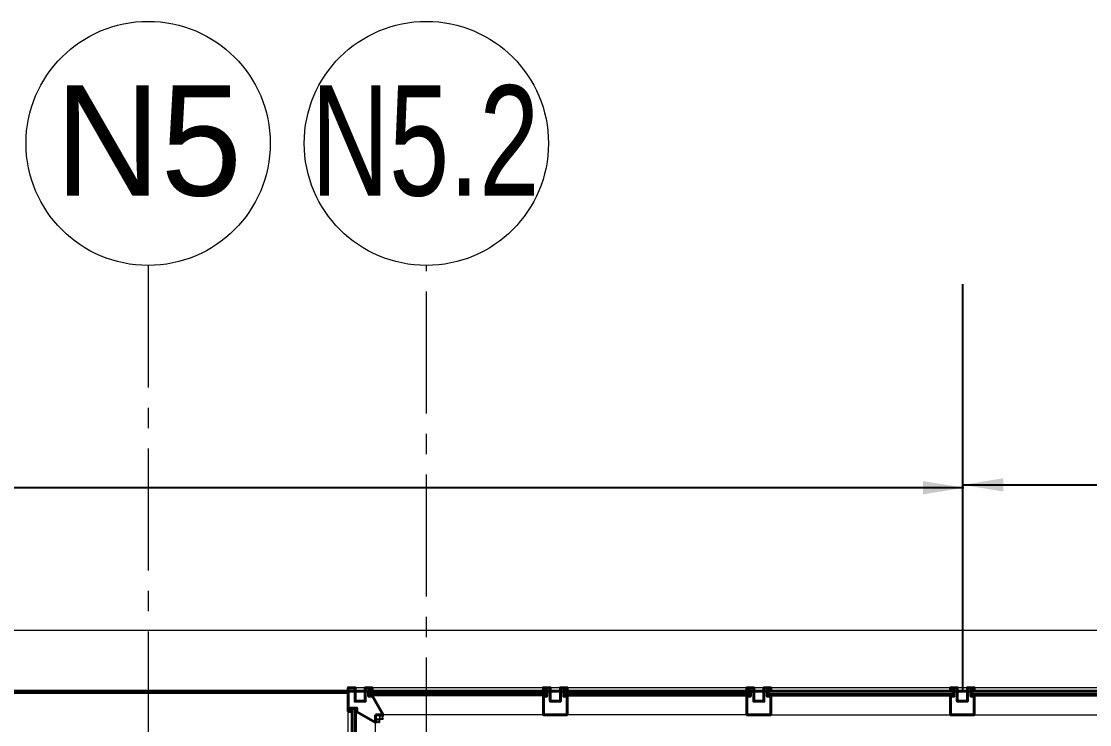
# Model space of a CAD drawing. Header units: inches. Extents: x -26012 to 27, y -11337 to 2082.
# Drawn here: x -23978.4 to -23663.5, y 1532.2 to 1739.7 of the extents above; entities that cross this region are included whole.
import ezdxf

# ---------------------------------------------------------------- set-up
doc = ezdxf.new("R2010")
doc.units = ezdxf.units.IN
doc.header["$LTSCALE"] = 48
doc.header["$MEASUREMENT"] = 0
doc.linetypes.add('A_Column Grid$0$CENTER2', pattern=[1.125, 0.75, -0.125, 0.125, -0.125])
for name, color, linetype in [('A106$0$A-CLNG-RAIL', 8, 'Continuous'), ('A106$0$A-FLOR-AWNG', 8, 'Continuous'), ('A106$0$A-GLAZ', 8, 'Continuous'), ('A106$0$A-GLAZ-ABOVE', 8, 'Continuous'), ('A106$0$A-GLAZ-CRNA', 8, 'Continuous'), ('A106$0$A-GLAZ-FULL', 8, 'Continuous'), ('A106$0$C-PROP', 8, 'Continuous'), ('A_Column Grid$0$A-GRID-1D1-15', 8, 'A_Column Grid$0$CENTER2'), ('A_Column Grid$0$A-GRID-GRD1-12', 8, 'A_Column Grid$0$CENTER2'), ('A_Column Grid$0$A-GRID-GRD1-15', 8, 'A_Column Grid$0$CENTER2'), ('A_Column Grid$0$A-GRID-ID1-12', 8, 'A_Column Grid$0$CENTER2'), ('M-HVAC-anno', 6, 'Continuous'), ('XREF', 8, 'Continuous')]:
    doc.layers.add(name, color=color, linetype=linetype)
doc.styles.add('A_Column Grid$0$Style-Arial', font='arial.ttf')
doc.styles.get("Standard").update_dxf_attribs({"font": 'simplex.shx'})
doc.dimstyles.new('STANDARD$7', dxfattribs={"dimtxt": 0.18, "dimasz": 0.125, "dimexe": 0.18, "dimexo": 0.06, "dimgap": 0.09, "dimtad": 0, "dimtih": 1, "dimtoh": 1, "dimdec": 4, "dimzin": 0, "dimdsep": 46, "dimtxsty": 'Standard', "dimcen": 0.09, "dimadec": 0, "dimazin": 0, "dimtfac": 1, "dimtdec": 4, "dimtofl": 0, "dimtmove": 0, "dimatfit": 3, "dimfxl": 1, "dimtolj": 1, "dimtzin": 0, "dimarcsym": 0})

# ---------------------------------------------------------------- blocks, each defined once
blk = doc.blocks.new('A106$0$CW10')
at = {"layer": 'A106$0$A-GLAZ', "linetype": 'Continuous', "lineweight": 40}
for p, q in [((-117.25, 5.75), (-117.25, 7)), ((-117.25, 7), (-62.75, 7)), ((-62.75, 5.75), (-62.75, 7)), ((-2.75, 7), (-57.25, 7)), ((-57.25, 5.75), (-57.25, 7)), ((-2.75, 5.75), (-2.75, 7)), ((-117.25, 5.75), (-62.75, 5.75)), ((-2.75, 5.75), (-57.25, 5.75))]:
    blk.add_line(p, q, dxfattribs=at)
at = {"layer": 'A106$0$A-GLAZ', "linetype": 'Continuous', "lineweight": 0}
for p, q in [((-117.25, 6.75), (-62.75, 6.75)), ((-2.75, 6.75), (-57.25, 6.75)), ((-117.25, 6.25), (-62.75, 6.25)), ((-2.75, 6.25), (-57.25, 6.25)), ((-3.5, 0), (-56.5, 0)), ((-116.5, 0), (-63.5, 0))]:
    blk.add_line(p, q, dxfattribs=at)
at = {"layer": 'A106$0$A-GLAZ', "linetype": 'Continuous', "lineweight": 40, "flags": 128}
for points in [[(-120, 4), (-118.5, 4), (-118.5, 8), (-116.5, 8), (-116.5, 7.25), (-117.5, 7.25), (-117.5, 5.5), (-116.5, 5.5), (-116.5, 0), (-120, 0)], [(-60, 4), (-61.5, 4), (-61.5, 8), (-63.5, 8), (-63.5, 7.25), (-62.5, 7.25), (-62.5, 5.5), (-63.5, 5.5), (-63.5, 0), (-60, 0)], [(-60, 4), (-58.5, 4), (-58.5, 8), (-56.5, 8), (-56.5, 7.25), (-57.5, 7.25), (-57.5, 5.5), (-56.5, 5.5), (-56.5, 0), (-60, 0)], [(0, 4), (-1.5, 4), (-1.5, 8), (-3.5, 8), (-3.5, 7.25), (-2.5, 7.25), (-2.5, 5.5), (-3.5, 5.5), (-3.5, 0), (0, 0)]]:
    blk.add_lwpolyline(points, dxfattribs=at)
blk = doc.blocks.new('*U541')
at = {"layer": 'A106$0$A-GLAZ', "linetype": 'Continuous', "lineweight": 40}
for p, q in [((-27.25, 1.75), (-27.25, 3)), ((-27.25, 3), (27.25, 3)), ((-27.25, 1.75), (27.25, 1.75)), ((27.25, 1.75), (27.25, 3))]:
    blk.add_line(p, q, dxfattribs=at)
at = {"layer": 'A106$0$A-GLAZ', "linetype": 'Continuous', "lineweight": 0}
for p, q in [((-27.25, 2.75), (27.25, 2.75)), ((-27.25, 2.25), (27.25, 2.25)), ((-26.5, -4), (26.5, -4))]:
    blk.add_line(p, q, dxfattribs=at)
at = {"layer": 'A106$0$A-GLAZ', "linetype": 'Continuous', "lineweight": 40, "flags": 128}
for points in [[(-30, 0), (-28.5, 0), (-28.5, 4), (-26.5, 4), (-26.5, 3.25), (-27.5, 3.25), (-27.5, 1.5), (-26.5, 1.5), (-26.5, -4), (-30, -4)], [(30, 0), (28.5, 0), (28.5, 4), (26.5, 4), (26.5, 3.25), (27.5, 3.25), (27.5, 1.5), (26.5, 1.5), (26.5, -4), (30, -4)]]:
    blk.add_lwpolyline(points, dxfattribs=at)
blk = doc.blocks.new('*U542')
at = {"layer": 'A106$0$A-GLAZ', "linetype": 'Continuous', "lineweight": 40}
for p, q in [((27.25, 3), (-27.25, 3)), ((-27.25, 1.75), (-27.25, 3)), ((27.25, 1.75), (-27.25, 1.75)), ((27.25, 1.75), (27.25, 3))]:
    blk.add_line(p, q, dxfattribs=at)
at = {"layer": 'A106$0$A-GLAZ', "linetype": 'Continuous', "lineweight": 0}
for p, q in [((27.25, 2.75), (-27.25, 2.75)), ((27.25, 2.25), (-27.25, 2.25)), ((26.5, -4), (-26.5, -4))]:
    blk.add_line(p, q, dxfattribs=at)
at = {"layer": 'A106$0$A-GLAZ', "linetype": 'Continuous', "lineweight": 40, "flags": 128}
for points in [[(-30, 0), (-28.5, 0), (-28.5, 4), (-26.5, 4), (-26.5, 3.25), (-27.5, 3.25), (-27.5, 1.5), (-26.5, 1.5), (-26.5, -4), (-30, -4)], [(30, 0), (28.5, 0), (28.5, 4), (26.5, 4), (26.5, 3.25), (27.5, 3.25), (27.5, 1.5), (26.5, 1.5), (26.5, -4), (30, -4)]]:
    blk.add_lwpolyline(points, dxfattribs=at)
blk = doc.blocks.new('*U550')
at = {"layer": 'A106$0$A-GLAZ-ABOVE', "linetype": 'Continuous', "lineweight": 13}
for p, q in [((-0.23, 0.65), (-0.59, 0.65)), ((-0.59, 0.65), (-0.59, 0.6)), ((-0.59, 0.6), (-0.51, 0.6)), ((-0.51, 0.6), (-0.39, 0.56)), ((-0.39, 0.56), (-0.39, 0.6)), ((-0.39, 0.6), (-0.29, 0.6)), ((-0.29, 0.6), (-0.29, -0.19)), ((-0.23, 0.57), (-0.23, 0.65)), ((-0.2, 0.44), (-0.23, 0.57)), ((-0.23, 0.35), (-0.23, 0.44)), ((-0.23, 0.44), (-0.2, 0.44)), ((0.59, 0.35), (-0.23, 0.35)), ((-0.23, -0.37), (-0.23, 0.3)), ((-0.23, 0.3), (0.54, 0.3)), ((0.54, 0.3), (0.54, -0.26)), ((0.59, -0.65), (0.59, 0.35)), ((-0.51, -0.19), (-0.59, -0.19)), ((-0.59, -0.19), (-0.59, -0.23)), ((-0.59, -0.23), (-0.37, -0.23)), ((-0.37, -0.61), (-0.59, -0.61)), ((-0.59, -0.61), (-0.59, -0.65)), ((-0.59, -0.65), (-0.23, -0.65)), ((-0.39, -0.15), (-0.51, -0.19)), ((-0.39, -0.19), (-0.39, -0.15)), ((-0.29, -0.19), (-0.39, -0.19)), ((-0.37, -0.23), (-0.37, -0.61)), ((-0.32, -0.61), (-0.32, -0.31)), ((-0.32, -0.31), (-0.27, -0.31)), ((-0.27, -0.61), (-0.32, -0.61)), ((-0.27, -0.31), (-0.27, -0.37)), ((-0.27, -0.37), (-0.23, -0.37)), ((-0.23, -0.55), (-0.27, -0.55)), ((-0.27, -0.55), (-0.27, -0.61)), ((-0.23, -0.65), (-0.23, -0.55)), ((0.54, -0.26), (0.45, -0.26)), ((0.45, -0.26), (0.45, -0.37)), ((0.45, -0.37), (0.49, -0.37)), ((0.49, -0.55), (0.45, -0.55)), ((0.45, -0.55), (0.45, -0.65)), ((0.45, -0.65), (0.59, -0.65)), ((0.49, -0.37), (0.49, -0.31)), ((0.49, -0.31), (0.54, -0.31)), ((0.49, -0.61), (0.49, -0.55)), ((0.54, -0.61), (0.49, -0.61)), ((0.54, -0.31), (0.54, -0.61))]:
    blk.add_line(p, q, dxfattribs=at)
at = {"layer": 'A106$0$A-GLAZ-ABOVE', "linetype": 'Continuous', "lineweight": 13, "flags": 128}
for points in [[(-0.3, -0.55), (-0.3, -0.36)], [(-0.29, -0.39), (-0.23, -0.38), (-0.16, -0.38), (0.03, -0.33)], [(0.5, -0.39), (0.44, -0.38), (0.37, -0.38), (0.18, -0.33)], [(0.51, -0.55), (0.51, -0.36)]]:
    blk.add_lwpolyline(points, dxfattribs=at)
at = {"layer": 'A106$0$A-GLAZ-ABOVE', "linetype": 'Continuous', "lineweight": 13}
for points in [[(-0.3, -0.45), (-0.19, -0.44), (-0.12, -0.45), (-0.1, -0.44), (0.03, -0.44)], [(-0.3, -0.47), (-0.28, -0.47), (-0.24, -0.46), (-0.15, -0.47), (-0.1, -0.49), (0.03, -0.51)], [(-0.29, -0.41), (-0.23, -0.41), (-0.17, -0.41), (-0.12, -0.4), (-0.1, -0.4), (0.03, -0.37)], [(-0.29, -0.5), (-0.26, -0.5), (-0.2, -0.5), (-0.13, -0.53), (-0.1, -0.54), (0.03, -0.59)], [(-0.29, -0.53), (-0.24, -0.52), (-0.2, -0.53), (-0.12, -0.57), (-0.1, -0.59), (0.03, -0.64)], [(0.5, -0.41), (0.44, -0.41), (0.38, -0.41), (0.34, -0.4), (0.31, -0.4), (0.18, -0.37)], [(0.51, -0.45), (0.4, -0.44), (0.34, -0.45), (0.31, -0.44), (0.18, -0.44)], [(0.51, -0.47), (0.49, -0.47), (0.45, -0.46), (0.36, -0.47), (0.31, -0.49), (0.18, -0.51)], [(0.51, -0.5), (0.47, -0.5), (0.41, -0.5), (0.34, -0.53), (0.31, -0.54), (0.18, -0.59)], [(0.51, -0.53), (0.46, -0.52), (0.41, -0.53), (0.34, -0.57), (0.31, -0.59), (0.18, -0.64)]]:
    blk.add_open_spline(points, degree=3, dxfattribs=at)
blk = doc.blocks.new('*U551')
at = {"layer": 'A106$0$A-GLAZ-ABOVE', "linetype": 'Continuous', "lineweight": 13}
for p, q in [((-0.65, 0.23), (-0.65, 0.59)), ((-0.65, 0.59), (-0.6, 0.59)), ((-0.57, 0.23), (-0.65, 0.23)), ((-0.6, 0.59), (-0.6, 0.51)), ((-0.6, 0.51), (-0.56, 0.39)), ((-0.56, 0.39), (-0.6, 0.39)), ((-0.6, 0.39), (-0.6, 0.29)), ((-0.6, 0.29), (0.19, 0.29)), ((-0.44, 0.2), (-0.57, 0.23)), ((-0.35, 0.23), (-0.44, 0.23)), ((-0.44, 0.23), (-0.44, 0.2)), ((-0.35, -0.59), (-0.35, 0.23)), ((0.37, 0.23), (-0.3, 0.23)), ((-0.3, 0.23), (-0.3, -0.54)), ((0.15, 0.39), (0.19, 0.51)), ((0.19, 0.39), (0.15, 0.39)), ((0.19, 0.51), (0.19, 0.59)), ((0.19, 0.59), (0.23, 0.59)), ((0.19, 0.29), (0.19, 0.39)), ((0.23, 0.59), (0.23, 0.37)), ((0.23, 0.37), (0.61, 0.37)), ((0.61, 0.32), (0.31, 0.32)), ((0.31, 0.32), (0.31, 0.27)), ((0.31, 0.27), (0.37, 0.27)), ((0.37, 0.27), (0.37, 0.23)), ((0.55, 0.23), (0.55, 0.27)), ((0.55, 0.27), (0.61, 0.27)), ((0.65, 0.23), (0.55, 0.23)), ((0.61, 0.37), (0.61, 0.59)), ((0.61, 0.59), (0.65, 0.59)), ((0.61, 0.27), (0.61, 0.32)), ((0.65, 0.59), (0.65, 0.23)), ((0.65, -0.59), (-0.35, -0.59)), ((-0.3, -0.54), (0.26, -0.54)), ((0.26, -0.54), (0.26, -0.45)), ((0.26, -0.45), (0.37, -0.45)), ((0.37, -0.49), (0.31, -0.49)), ((0.31, -0.49), (0.31, -0.54)), ((0.31, -0.54), (0.61, -0.54)), ((0.37, -0.45), (0.37, -0.49)), ((0.55, -0.49), (0.55, -0.45)), ((0.55, -0.45), (0.65, -0.45)), ((0.61, -0.49), (0.55, -0.49)), ((0.61, -0.54), (0.61, -0.49)), ((0.65, -0.45), (0.65, -0.59))]:
    blk.add_line(p, q, dxfattribs=at)
at = {"layer": 'A106$0$A-GLAZ-ABOVE', "linetype": 'Continuous', "lineweight": 13, "flags": 128}
for points in [[(0.39, 0.29), (0.38, 0.23), (0.38, 0.16), (0.33, -0.03)], [(0.55, 0.3), (0.36, 0.3)], [(0.39, -0.5), (0.38, -0.44), (0.38, -0.37), (0.33, -0.18)], [(0.55, -0.51), (0.36, -0.51)]]:
    blk.add_lwpolyline(points, dxfattribs=at)
at = {"layer": 'A106$0$A-GLAZ-ABOVE', "linetype": 'Continuous', "lineweight": 13}
for points in [[(0.41, 0.29), (0.41, 0.23), (0.41, 0.17), (0.4, 0.12), (0.4, 0.1), (0.37, -0.03)], [(0.45, 0.3), (0.44, 0.19), (0.45, 0.12), (0.44, 0.1), (0.44, -0.03)], [(0.47, 0.3), (0.47, 0.28), (0.46, 0.24), (0.47, 0.15), (0.49, 0.1), (0.51, -0.03)], [(0.5, 0.29), (0.5, 0.26), (0.5, 0.2), (0.53, 0.13), (0.54, 0.1), (0.59, -0.03)], [(0.53, 0.29), (0.52, 0.24), (0.53, 0.2), (0.57, 0.12), (0.59, 0.1), (0.64, -0.03)], [(0.41, -0.5), (0.41, -0.44), (0.41, -0.38), (0.4, -0.34), (0.4, -0.31), (0.37, -0.18)], [(0.45, -0.51), (0.44, -0.4), (0.45, -0.34), (0.44, -0.31), (0.44, -0.18)], [(0.47, -0.51), (0.47, -0.49), (0.46, -0.45), (0.47, -0.36), (0.49, -0.31), (0.51, -0.18)], [(0.5, -0.51), (0.5, -0.47), (0.5, -0.41), (0.53, -0.34), (0.54, -0.31), (0.59, -0.18)], [(0.53, -0.51), (0.52, -0.46), (0.53, -0.41), (0.57, -0.34), (0.59, -0.31), (0.64, -0.18)]]:
    blk.add_open_spline(points, degree=3, dxfattribs=at)
blk = doc.blocks.new('*U564')
at = {"layer": 'A106$0$A-CLNG-RAIL', "linetype": 'Continuous', "lineweight": 13}
for p, q in [((-0.23, 0.65), (-0.59, 0.65)), ((-0.59, 0.65), (-0.59, 0.6)), ((-0.59, 0.6), (-0.51, 0.6)), ((-0.51, 0.6), (-0.39, 0.56)), ((-0.39, 0.56), (-0.39, 0.6)), ((-0.39, 0.6), (-0.29, 0.6)), ((-0.29, 0.6), (-0.29, -0.19)), ((-0.23, 0.57), (-0.23, 0.65)), ((-0.2, 0.44), (-0.23, 0.57)), ((-0.23, 0.35), (-0.23, 0.44)), ((-0.23, 0.44), (-0.2, 0.44)), ((0.59, 0.35), (-0.23, 0.35)), ((-0.23, -0.37), (-0.23, 0.3)), ((-0.23, 0.3), (0.54, 0.3)), ((0.54, 0.3), (0.54, -0.26)), ((0.59, -0.65), (0.59, 0.35)), ((-0.51, -0.19), (-0.59, -0.19)), ((-0.59, -0.19), (-0.59, -0.23)), ((-0.59, -0.23), (-0.37, -0.23)), ((-0.37, -0.61), (-0.59, -0.61)), ((-0.59, -0.61), (-0.59, -0.65)), ((-0.59, -0.65), (-0.23, -0.65)), ((-0.39, -0.15), (-0.51, -0.19)), ((-0.39, -0.19), (-0.39, -0.15)), ((-0.29, -0.19), (-0.39, -0.19)), ((-0.37, -0.23), (-0.37, -0.61)), ((-0.32, -0.61), (-0.32, -0.31)), ((-0.32, -0.31), (-0.27, -0.31)), ((-0.27, -0.61), (-0.32, -0.61)), ((-0.27, -0.31), (-0.27, -0.37)), ((-0.27, -0.37), (-0.23, -0.37)), ((-0.23, -0.55), (-0.27, -0.55)), ((-0.27, -0.55), (-0.27, -0.61)), ((-0.23, -0.65), (-0.23, -0.55)), ((0.54, -0.26), (0.45, -0.26)), ((0.45, -0.26), (0.45, -0.37)), ((0.45, -0.37), (0.49, -0.37)), ((0.49, -0.55), (0.45, -0.55)), ((0.45, -0.55), (0.45, -0.65)), ((0.45, -0.65), (0.59, -0.65)), ((0.49, -0.37), (0.49, -0.31)), ((0.49, -0.31), (0.54, -0.31)), ((0.49, -0.61), (0.49, -0.55)), ((0.54, -0.61), (0.49, -0.61)), ((0.54, -0.31), (0.54, -0.61))]:
    blk.add_line(p, q, dxfattribs=at)
at = {"layer": 'A106$0$A-CLNG-RAIL', "lineweight": 13, "flags": 128}
for points in [[(-0.3, -0.55), (-0.3, -0.36)], [(-0.29, -0.39), (-0.23, -0.38), (-0.16, -0.38), (0.03, -0.33)], [(0.5, -0.39), (0.44, -0.38), (0.37, -0.38), (0.18, -0.33)], [(0.51, -0.55), (0.51, -0.36)]]:
    blk.add_lwpolyline(points, dxfattribs=at)
at = {"layer": 'A106$0$A-CLNG-RAIL', "lineweight": 13}
for points in [[(-0.3, -0.45), (-0.19, -0.44), (-0.12, -0.45), (-0.1, -0.44), (0.03, -0.44)], [(-0.3, -0.47), (-0.28, -0.47), (-0.24, -0.46), (-0.15, -0.47), (-0.1, -0.49), (0.03, -0.51)], [(-0.29, -0.41), (-0.23, -0.41), (-0.17, -0.41), (-0.12, -0.4), (-0.1, -0.4), (0.03, -0.37)], [(-0.29, -0.5), (-0.26, -0.5), (-0.2, -0.5), (-0.13, -0.53), (-0.1, -0.54), (0.03, -0.59)], [(-0.29, -0.53), (-0.24, -0.52), (-0.2, -0.53), (-0.12, -0.57), (-0.1, -0.59), (0.03, -0.64)], [(0.5, -0.41), (0.44, -0.41), (0.38, -0.41), (0.34, -0.4), (0.31, -0.4), (0.18, -0.37)], [(0.51, -0.45), (0.4, -0.44), (0.34, -0.45), (0.31, -0.44), (0.18, -0.44)], [(0.51, -0.47), (0.49, -0.47), (0.45, -0.46), (0.36, -0.47), (0.31, -0.49), (0.18, -0.51)], [(0.51, -0.5), (0.47, -0.5), (0.41, -0.5), (0.34, -0.53), (0.31, -0.54), (0.18, -0.59)], [(0.51, -0.53), (0.46, -0.52), (0.41, -0.53), (0.34, -0.57), (0.31, -0.59), (0.18, -0.64)]]:
    blk.add_open_spline(points, degree=3, dxfattribs=at)
blk = doc.blocks.new('*U565')
at = {"layer": 'A106$0$A-CLNG-RAIL', "linetype": 'Continuous', "lineweight": 13}
for p, q in [((-0.65, 0.23), (-0.65, 0.59)), ((-0.65, 0.59), (-0.6, 0.59)), ((-0.57, 0.23), (-0.65, 0.23)), ((-0.6, 0.59), (-0.6, 0.51)), ((-0.6, 0.51), (-0.56, 0.39)), ((-0.56, 0.39), (-0.6, 0.39)), ((-0.6, 0.39), (-0.6, 0.29)), ((-0.6, 0.29), (0.19, 0.29)), ((-0.44, 0.2), (-0.57, 0.23)), ((-0.35, 0.23), (-0.44, 0.23)), ((-0.44, 0.23), (-0.44, 0.2)), ((-0.35, -0.59), (-0.35, 0.23)), ((0.37, 0.23), (-0.3, 0.23)), ((-0.3, 0.23), (-0.3, -0.54)), ((0.15, 0.39), (0.19, 0.51)), ((0.19, 0.39), (0.15, 0.39)), ((0.19, 0.51), (0.19, 0.59)), ((0.19, 0.59), (0.23, 0.59)), ((0.19, 0.29), (0.19, 0.39)), ((0.23, 0.59), (0.23, 0.37)), ((0.23, 0.37), (0.61, 0.37)), ((0.61, 0.32), (0.31, 0.32)), ((0.31, 0.32), (0.31, 0.27)), ((0.31, 0.27), (0.37, 0.27)), ((0.37, 0.27), (0.37, 0.23)), ((0.55, 0.23), (0.55, 0.27)), ((0.55, 0.27), (0.61, 0.27)), ((0.65, 0.23), (0.55, 0.23)), ((0.61, 0.37), (0.61, 0.59)), ((0.61, 0.59), (0.65, 0.59)), ((0.61, 0.27), (0.61, 0.32)), ((0.65, 0.59), (0.65, 0.23)), ((0.65, -0.59), (-0.35, -0.59)), ((-0.3, -0.54), (0.26, -0.54)), ((0.26, -0.54), (0.26, -0.45)), ((0.26, -0.45), (0.37, -0.45)), ((0.37, -0.49), (0.31, -0.49)), ((0.31, -0.49), (0.31, -0.54)), ((0.31, -0.54), (0.61, -0.54)), ((0.37, -0.45), (0.37, -0.49)), ((0.55, -0.49), (0.55, -0.45)), ((0.55, -0.45), (0.65, -0.45)), ((0.61, -0.49), (0.55, -0.49)), ((0.61, -0.54), (0.61, -0.49)), ((0.65, -0.45), (0.65, -0.59))]:
    blk.add_line(p, q, dxfattribs=at)
at = {"layer": 'A106$0$A-CLNG-RAIL', "lineweight": 13, "flags": 128}
for points in [[(0.39, 0.29), (0.38, 0.23), (0.38, 0.16), (0.33, -0.03)], [(0.55, 0.3), (0.36, 0.3)], [(0.39, -0.5), (0.38, -0.44), (0.38, -0.37), (0.33, -0.18)], [(0.55, -0.51), (0.36, -0.51)]]:
    blk.add_lwpolyline(points, dxfattribs=at)
at = {"layer": 'A106$0$A-CLNG-RAIL', "lineweight": 13}
for points in [[(0.41, 0.29), (0.41, 0.23), (0.41, 0.17), (0.4, 0.12), (0.4, 0.1), (0.37, -0.03)], [(0.45, 0.3), (0.44, 0.19), (0.45, 0.12), (0.44, 0.1), (0.44, -0.03)], [(0.47, 0.3), (0.47, 0.28), (0.46, 0.24), (0.47, 0.15), (0.49, 0.1), (0.51, -0.03)], [(0.5, 0.29), (0.5, 0.26), (0.5, 0.2), (0.53, 0.13), (0.54, 0.1), (0.59, -0.03)], [(0.53, 0.29), (0.52, 0.24), (0.53, 0.2), (0.57, 0.12), (0.59, 0.1), (0.64, -0.03)], [(0.41, -0.5), (0.41, -0.44), (0.41, -0.38), (0.4, -0.34), (0.4, -0.31), (0.37, -0.18)], [(0.45, -0.51), (0.44, -0.4), (0.45, -0.34), (0.44, -0.31), (0.44, -0.18)], [(0.47, -0.51), (0.47, -0.49), (0.46, -0.45), (0.47, -0.36), (0.49, -0.31), (0.51, -0.18)], [(0.5, -0.51), (0.5, -0.47), (0.5, -0.41), (0.53, -0.34), (0.54, -0.31), (0.59, -0.18)], [(0.53, -0.51), (0.52, -0.46), (0.53, -0.41), (0.57, -0.34), (0.59, -0.31), (0.64, -0.18)]]:
    blk.add_open_spline(points, degree=3, dxfattribs=at)
blk = doc.blocks.new('*U563')
at = {"layer": 'A106$0$A-CLNG-RAIL', "linetype": 'Continuous', "lineweight": 13}
for points in [[(4.04, -4.09), (5.14, -4.09), (5.14, -4.04), (4.04, -4.04)], [(4.09, -4.09), (4.09, -5.15), (4.04, -5.15), (4.04, -4.09)]]:
    blk.add_3dface(points, dxfattribs=at)
at = {"layer": 'A106$0$A-GLAZ', "linetype": 'Continuous', "lineweight": 30}
for p in [(1.1, 2.9), (1.1, 3.15)]:
    blk.add_line(p, (1.1, 4.15), dxfattribs=at)
at = {"layer": 'A106$0$A-GLAZ', "linetype": 'Continuous', "lineweight": 40}
for p in [(5.15, -2.85), (2.85, -5.15)]:
    blk.add_line(p, (2.85, -2.85), dxfattribs=at)
at = {"layer": 'A106$0$A-GLAZ', "linetype": 'Continuous', "lineweight": 40, "flags": 128}
for points in [[(-1.65, 1.14), (-3.15, 1.14), (-3.15, 5.15), (-5.15, 5.15), (-5.15, 4.4), (-5.15, 2.9), (-5.15, -1.86)], [(-3.15, 1.14), (-3.15, 5.15)], [(-1.65, 1.14), (-0.15, 1.14), (-0.15, 5.15), (1.85, 5.15), (1.85, 4.4), (0.85, 4.4), (0.85, 2.65), (1.95, 2.65), (5.15, -2.85)], [(-5.15, -1.85), (-4.4, -1.85), (-4.4, -0.85), (-2.65, -0.85), (-2.65, -1.95), (2.85, -5.15)]]:
    blk.add_lwpolyline(points, dxfattribs=at)
at = {"layer": 'A106$0$A-GLAZ', "linetype": 'Continuous', "lineweight": 0}
for p in [(-5.15, 5.15), (-5.15, 4.15), (-5.15, 4.15)]:
    blk.add_point(p, dxfattribs=at)
at = {"layer": 'A106$0$A-GLAZ-FULL', "linetype": 'Continuous', "lineweight": 30}
blk.add_line((-2.9, -1.1), (-4.15, -1.1), dxfattribs=at)
at = {"layer": 'A106$0$A-CLNG-RAIL', "lineweight": 13}
for name, p in [('*U565', (4.49, -3.45)), ('*U564', (3.45, -4.5))]:
    blk.add_blockref(name, p, dxfattribs=at)
blk = doc.blocks.new('A106')
at = {"layer": 'A106$0$A-FLOR-AWNG', "lineweight": 0}
for p, q in [((-24033.74, 1560.09), (-21043.12, 1560.09)), ((-24033.74, 1560.09), (-23668.5, 1560.09)), ((-24022.02, 1542.09), (-23882.03, 1542.09)), ((-24021.62, 1541.47), (-23882.03, 1541.47))]:
    blk.add_line(p, q, dxfattribs=at)
at = {"layer": 'A106$0$A-GLAZ', "lineweight": 0}
for p, q in [((-21060.02, 1543.09), (-23882.03, 1543.1)), ((-23668.5, 1543.1), (-23882.03, 1543.1)), ((-23823.77, 1541.85), (-23875.77, 1541.85)), ((-23823.77, 1541.35), (-23875.77, 1541.35)), ((-23824.52, 1535.1), (-23874.02, 1535.1))]:
    blk.add_line(p, q, dxfattribs=at)
at = {"layer": 'A106$0$A-GLAZ', "lineweight": 30}
for p, q in [((-23823.77, 1542.1), (-23875.77, 1542.1)), ((-23823.77, 1540.85), (-23875.77, 1540.85))]:
    blk.add_line(p, q, dxfattribs=at)
at = {"layer": 'A106$0$A-GLAZ', "lineweight": 40}
blk.add_line((-23823.77, 1540.85), (-23823.77, 1542.1), dxfattribs=at)
at = {"layer": 'A106$0$A-GLAZ', "lineweight": 0, "flags": 128}
blk.add_lwpolyline([(-24088.55, 1394.33), (-23923.66, 1321.33), (-23882.02, 1362.51), (-23882.03, 1543.1)], dxfattribs=at)
at = {"layer": 'A106$0$A-GLAZ', "lineweight": 40, "flags": 128}
blk.add_lwpolyline([(-23821.02, 1539.1), (-23822.52, 1539.1), (-23822.52, 1543.1), (-23824.52, 1543.1), (-23824.52, 1542.35), (-23823.52, 1542.35), (-23823.52, 1540.6), (-23824.52, 1540.6), (-23824.52, 1535.1), (-23821.02, 1535.1)], dxfattribs=at)
at = {"layer": 'A106$0$A-GLAZ', "lineweight": 0}
for p in [(-23881.52, 1542.1), (-23881.02, 1542.1)]:
    blk.add_point(p, dxfattribs=at)
at = {"layer": 'A106$0$A-GLAZ-CRNA', "lineweight": 30}
for p, q in [((-23881.02, 1482.72), (-23881.02, 1536.85)), ((-23879.77, 1482.72), (-23879.77, 1536.85))]:
    blk.add_line(p, q, dxfattribs=at)
at = {"layer": 'A106$0$A-GLAZ-CRNA', "lineweight": 0}
for p, q in [((-23880.77, 1482.72), (-23880.77, 1536.85)), ((-23880.27, 1482.72), (-23880.27, 1536.85)), ((-23874.02, 1359.18), (-23874.02, 1535.1))]:
    blk.add_line(p, q, dxfattribs=at)
at = {"layer": 'A106$0$C-PROP', "lineweight": 40, "flags": 128}
for points in [[(-25004.54, -676.9), (-24022.02, 1542.09), (-21061.02, 1542.09), (-21061.02, -676.9)], [(-24808.14, -233.33), (-24022.02, 1542.09), (-21061.02, 1542.09), (-21061.02, -229.32)]]:
    blk.add_lwpolyline(points, dxfattribs=at)
at = {"layer": 'A106$0$A-GLAZ', "lineweight": 0}
blk.add_blockref('*U563', (-23876.88, 1537.95), dxfattribs=at)
at = {"layer": 'A106$0$A-GLAZ', "lineweight": 40}
for name, p in [('*U542', (-23791.02, 1539.1)), ('*U541', (-23731.02, 1539.1)), ('A106$0$CW10', (-23581.02, 1535.1))]:
    blk.add_blockref(name, p, dxfattribs=at)
at = {"layer": 'A106$0$A-GLAZ-ABOVE', "lineweight": 13}
for name, p in [('*U550', (-23873.42, 1533.49)), ('*U551', (-23872.42, 1534.5))]:
    blk.add_blockref(name, p, dxfattribs=at)
blk = doc.blocks.new('A_Column Grid')
at = {"layer": 'A_Column Grid$0$A-GRID-1D1-15', "linetype": 'Continuous', "lineweight": 13}
blk.add_circle((-23941.02, 1703.67), 36, dxfattribs=at)
at = {"layer": 'A_Column Grid$0$A-GRID-GRD1-12', "lineweight": 0}
blk.add_line((-23859.02, 1299.98), (-23859.02, 1667.67), dxfattribs=at)
at = {"layer": 'A_Column Grid$0$A-GRID-GRD1-15', "lineweight": 0}
blk.add_line((-23941.02, 1667.67), (-23941.02, -2700.91), dxfattribs=at)
at = {"layer": 'A_Column Grid$0$A-GRID-ID1-12', "linetype": 'Continuous', "lineweight": 13}
blk.add_circle((-23859.02, 1703.67), 36, dxfattribs=at)
at = {"layer": 'A_Column Grid$0$A-GRID-1D1-15', "linetype": 'Continuous', "lineweight": 13, "style": 'A_Column Grid$0$Style-Arial', "width": 0.95}
blk.add_text('N5', height=32.5, dxfattribs=at).set_placement((-23968.48, 1688.27))
at = {"layer": 'A_Column Grid$0$A-GRID-ID1-12', "linetype": 'Continuous', "lineweight": 13, "style": 'A_Column Grid$0$Style-Arial', "width": 0.701538}
blk.add_text('N5.2', height=32.5, dxfattribs=at).set_placement((-23893, 1688.27))

msp = doc.modelspace()

# ---------------------------------------------------------------- linework, layer by layer
at = {"layer": 'M-HVAC-anno'}
msp.add_line((-23700.92, 1542.09), (-23700.92, 1662.09), dxfattribs=at)

# ---------------------------------------------------------------- block references
at = {"layer": 'XREF'}
for name in ['A_Column Grid', 'A106']:
    msp.add_blockref(name, (0, 0), dxfattribs=at)

# ---------------------------------------------------------------- leaders
at = {"layer": 'M-HVAC-anno'}
for points in [[(-23700.63, 1602.08), (-23983.11, 1602.09)], [(-23700.92, 1602.93), (-23572.75, 1602.93)]]:
    msp.add_leader(points, dimstyle='STANDARD$7', override={"dimscale": 96, "dimgap": 0.09, "dimtad": 0}, dxfattribs=at)

doc.saveas('drawing.dxf')
